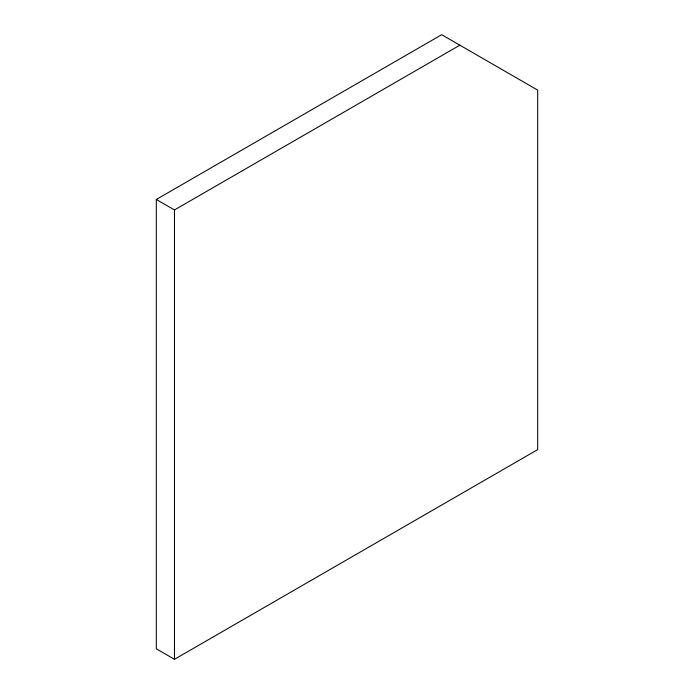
<?xml version="1.0" encoding="UTF-8"?>
<svg xmlns="http://www.w3.org/2000/svg" width="694" height="694" viewBox="0 0 694 694"><rect width="100%" height="100%" fill="white"/><g stroke="black" fill="none" stroke-linecap="round" stroke-linejoin="round"><path stroke-width="1.04" d="M156.315 199.464L441.696 34.7L537.685 90.125L537.685 449.608L174.48 659.3L156.315 648.812L156.315 199.464L174.48 209.944L459.853 45.188M174.48 209.944L174.48 659.3"/></g></svg>
